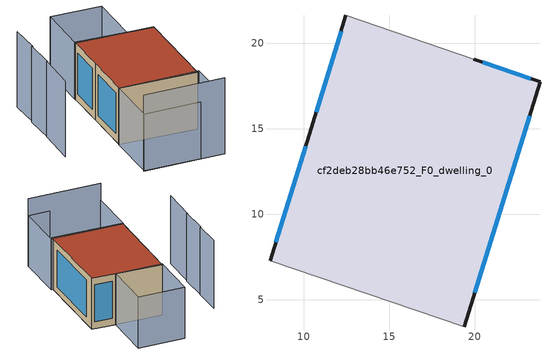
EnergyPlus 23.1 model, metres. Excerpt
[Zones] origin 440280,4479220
cf2deb28bb46e752_F0_dwelling_0
 floor ground (EU_floor_Construction): 19.41,3.42 23.83,17.74 19.95,19.06 12.48,21.63 10.45,15.04 8.03,7.28 z0
 wall outside (EU_wall_Construction): 8.03,7.28 10.45,15.04 12.48,21.63 / 19.95,19.06 23.83,17.74 19.41,3.42 z0:9
 wall adiabatic (EU_wall_Construction): 19.41,3.42 8.03,7.28 / 12.48,21.63 19.95,19.06 z0:9
 window (EU_Window_Construction): 23.22,15.75 20.02,5.41 / 8.36,8.35 10.11,13.96 / 10.73,15.95 12.19,20.71 / 20.49,18.88 23.29,17.92 z1.25:7.75
 roof outside (EU_roof_Construction): 23.83,17.74 19.41,3.42 8.03,7.28 10.45,15.04 12.48,21.63 19.95,19.06 z9
shading: 5.41,-0.89 17.36,-4.52 / 2.02,15.78 0.03,9.59 / 3.41,20.48 2.06,15.57 / 4.82,25.13 3.53,20.44 z0:12; 17.34,-4.5 5.49,-0.94 / 5.49,-0.94 7.96,7.3 / 7.96,7.3 19.82,3.73 / 19.82,3.73 17.34,-4.5 / 12.37,21.42 14.92,29.6 / 14.92,29.6 22.5,27.24 / 22.5,27.24 19.95,19.06 / 19.95,19.06 12.37,21.42 z0:9
[Building]
EU S2 Campaign: North Axis=0; Terrain=City; Solar Distribution=FullExterior
[Site:Location]
Madrid: Latitude=40.5; Longitude=-3.5; Time Zone=1; Elevation=609
[SizingPeriod:WeatherFileDays]
AnnualSizingPeriod: Begin Month=1; Begin Day of Month=1; End Month=12; End Day of Month=31; Day of Week for Start Day=Monday; Use Weather File Daylight Saving Period=No; Use Weather File Rain and Snow Indicators=No
[MATERIAL]
EU_InternalMass_Material: Roughness=MediumRough; Thickness=0.1; Conductivity=1; Density=1800; Specific Heat=900; Thermal Absorptance=0.9; Solar Absorptance=0.7; Visible Absorptance=0.7
[MATERIAL:NOMASS] Roughness=MediumRough; Thermal Absorptance=0.9; Solar Absorptance=0.7; Visible Absorptance=0.7
Name | Thermal Resistance
EU_wall_NoMass | 1.60022
EU_roof_NoMass | 1.57597
EU_floor_NoMass | 0.470652
[WINDOWMATERIAL:SIMPLEGLAZINGSYSTEM]
EU_Window_SimpleGlazing: UFactor=3.28802; Solar Heat Gain Coefficient=0.85; Visible Transmittance=0.85
[CONSTRUCTION]
EU_wall_Construction: EU_wall_NoMass
EU_roof_Construction: EU_roof_NoMass
EU_floor_Construction: EU_floor_NoMass
EU_InternalMass_Construction: EU_InternalMass_Material
EU_Window_Construction: EU_Window_SimpleGlazing
[ZONE]
cf2deb28bb46e752_F0_dwelling_0: Type=1; Multiplier=1; Ceiling Height=autocalculate; Volume=1619.76; Floor Area=autocalculate; Part of Total Floor Area=Yes
[INTERNALMASS]
cf2deb28bb46e752_F0_dwelling_0_EU_InternalMass: Construction=EU_InternalMass_Construction; Zone or ZoneList=cf2deb28bb46e752_F0_dwelling_0; Surface Area=179.973
[OTHEREQUIPMENT]
EU_Step8_InternalGain_cf2deb28bb46e752_F0_dwelling_0_f000: Fuel Type=Electricity; Zone or ZoneList or Space or SpaceList=cf2deb28bb46e752_F0_dwelling_0; Schedule=EU_Step8_GainSchedule_cf2deb28bb46e752_F0_dwelling_0_f000; Design Level Calculation Method=Watts/Area; Power per Zone Floor Area=1; Fraction Latent=0; Fraction Radiant=0; Fraction Lost=0; Carbon Dioxide Generation Rate=0; EndUse Subcategory=EU_Step8_InternalGains
[ZONEVENTILATION:DESIGNFLOWRATE]
EU_ConstantAir_cf2deb28bb46e752_F0_dwelling_0: Zone or ZoneList or Space or SpaceList=cf2deb28bb46e752_F0_dwelling_0; Schedule=EU_AlwaysOn; Design Flow Rate Calculation Method=AirChanges/Hour; Air Changes per Hour=0.480704; Ventilation Type=Natural; Fan Pressure Rise=0; Fan Total Efficiency=1; Constant Term Coefficient=1; Temperature Term Coefficient=0; Velocity Term Coefficient=0; Velocity Squared Term Coefficient=0; Minimum Indoor Temperature=-100; Maximum Indoor Temperature=100; Delta Temperature=-100; Minimum Outdoor Temperature=-100; Maximum Outdoor Temperature=100; Maximum Wind Speed=40
[HVACTEMPLATE:THERMOSTAT]
EU_HeatOnly_cf2deb28bb46e752_F0_dwelling_0: Constant Heating Setpoint=20; Constant Cooling Setpoint=50
[HVACTEMPLATE:ZONE:IDEALLOADSAIRSYSTEM]
cf2deb28bb46e752_F0_dwelling_0: Template Thermostat=EU_HeatOnly_cf2deb28bb46e752_F0_dwelling_0; System Availability Schedule=EU_AlwaysOn; Maximum Heating Supply Air Temperature=50; Minimum Cooling Supply Air Temperature=13; Maximum Heating Supply Air Humidity Ratio=0.0156; Minimum Cooling Supply Air Humidity Ratio=0.0077; Heating Limit=NoLimit; Cooling Limit=NoLimit; Heating Availability Schedule=EU_AlwaysOn; Cooling Availability Schedule=EU_CoolingOff; Dehumidification Control Type=ConstantSensibleHeatRatio; Cooling Sensible Heat Ratio=0.7; Dehumidification Setpoint=60; Humidification Control Type=None; Humidification Setpoint=30; Outdoor Air Method=None; Outdoor Air Flow Rate per Person=0.00944; Outdoor Air Flow Rate per Zone Floor Area=0; Outdoor Air Flow Rate per Zone=0; Demand Controlled Ventilation Type=None; Outdoor Air Economizer Type=NoEconomizer; Heat Recovery Type=None; Sensible Heat Recovery Effectiveness=0.7; Latent Heat Recovery Effectiveness=0.65
[SIZING:ZONE]
cf2deb28bb46e752_F0_dwelling_0: Zone Cooling Design Supply Air Temperature Input Method=SupplyAirTemperature; Zone Cooling Design Supply Air Temperature=13; Zone Heating Design Supply Air Temperature Input Method=SupplyAirTemperature; Zone Heating Design Supply Air Temperature=50; Zone Cooling Design Supply Air Humidity Ratio=0.008; Zone Heating Design Supply Air Humidity Ratio=0.008; Cooling Design Air Flow Method=DesignDay; Cooling Design Air Flow Rate=0; Cooling Minimum Air Flow per Zone Floor Area=0.000762; Cooling Minimum Air Flow=0; Cooling Minimum Air Flow Fraction=0.2; Heating Design Air Flow Method=DesignDay; Heating Design Air Flow Rate=0; Heating Maximum Air Flow per Zone Floor Area=0.002032; Heating Maximum Air Flow=0.141576; Heating Maximum Air Flow Fraction=0.3; Account for Dedicated Outdoor Air System=No; Dedicated Outdoor Air System Control Strategy=NeutralSupplyAir; Dedicated Outdoor Air Low Setpoint Temperature for Design=autosize; Dedicated Outdoor Air High Setpoint Temperature for Design=autosize; Zone Load Sizing Method=Sensible Load Only No Latent Load; Zone Latent Cooling Design Supply Air Humidity Ratio Input Method=HumidityRatioDifference; Zone Cooling Design Supply Air Humidity Ratio Difference=0.005; Zone Latent Heating Design Supply Air Humidity Ratio Input Method=HumidityRatioDifference; Zone Humidification Design Supply Air Humidity Ratio Difference=0.005
[SCHEDULE:CONSTANT]
Name | Hourly Value
EU_AlwaysOn | 1
EU_CoolingOff | 0
[SCHEDULE:FILE]
EU_Step8_GainSchedule_cf2deb28bb46e752_F0_dwelling_0_f000: File=../../schedules/cf2deb28bb46e752/cf2deb28bb46e752_F0_dwelling_0_f000_gain.csv; Column Number=1; Rows to Skip at Top=0; Number of Hours of Data=8760; Column Separator=Comma; Interpolate to Timestep=No; Minutes per Item=60; Adjust Schedule for Daylight Savings=Yes
